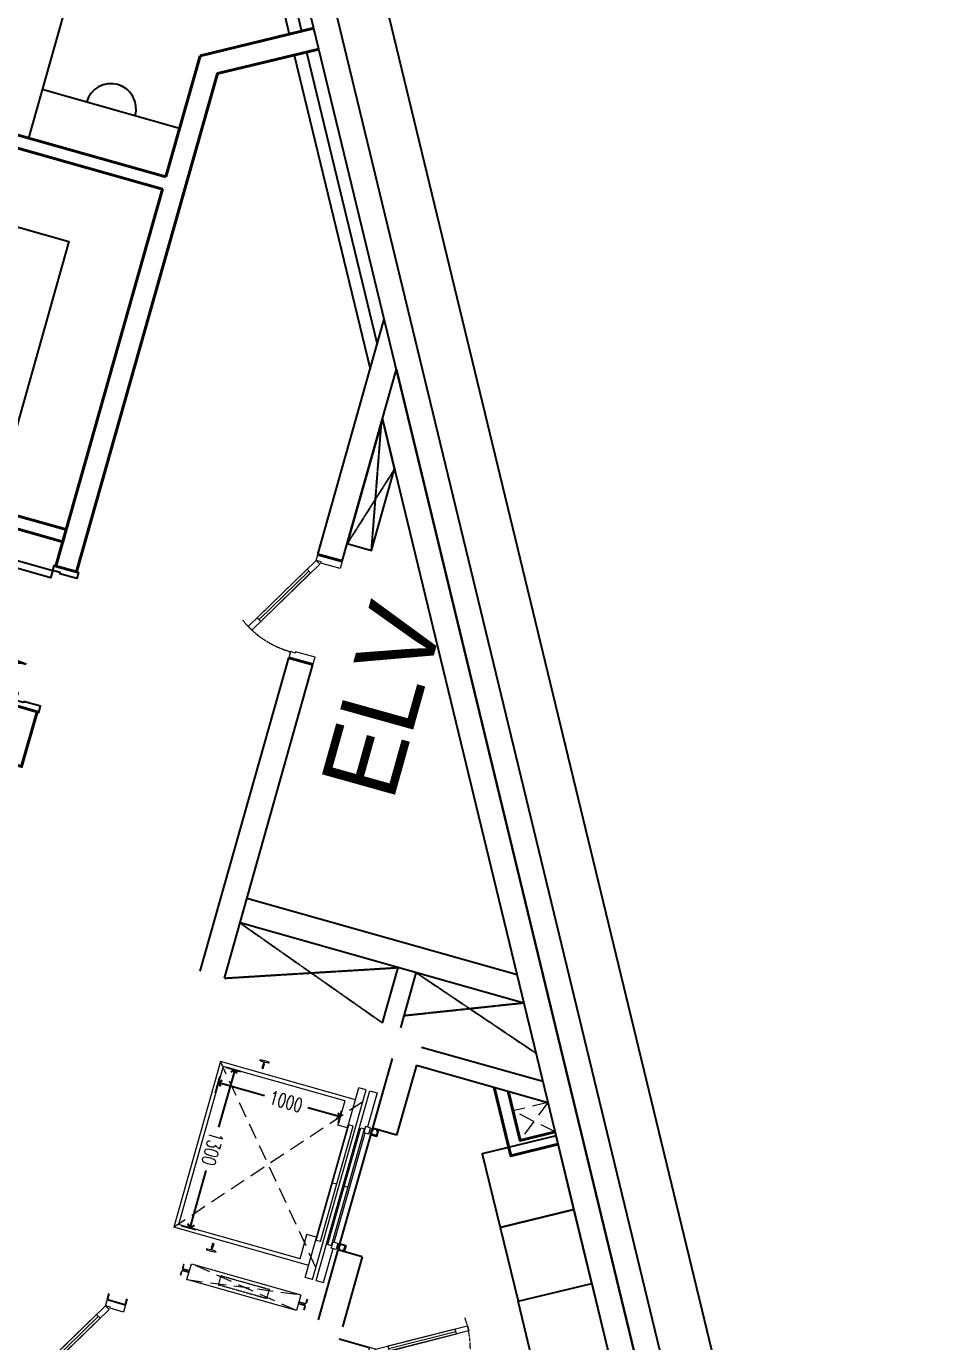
# Model space of a CAD drawing. Header units: millimetres. Extents: x -361679452 to 361242511, y -278557090 to 278849308.
# Drawn here: x -34249 to -27003, y 141541 to 151950 of the extents above; entities that cross this region are included whole.
import ezdxf

# ---------------------------------------------------------------- set-up
doc = ezdxf.new("R2010")
doc.units = ezdxf.units.MM
doc.header["$MEASUREMENT"] = 0
for name, pattern in [('HIDDEN', [0.375, 0.25, -0.125]), ('Xref_ST_MBDV Cot vach 30.7.2022$0$HIDDEN', [0.375, 0.25, -0.125]), ('Xref_ST_MBDV Cot vach 30.7.2022$0$ST_MBDV Cot vach 220803$0$HIDDEN', [0.375, 0.25, -0.125]), ('Xref_ST_MBDV Cot vach 30.7.2022$0$ST_MBDV Cot vach 220803$0$PHANTOMX2', [5, 2.5, -0.5, 0.5, -0.5, 0.5, -0.5])]:
    doc.linetypes.add(name, pattern=pattern)
for name, color, linetype in [('220403_HDN_Penthouse Plan$0$A-_FURN----_E-_N', 251, 'Continuous'), ('A-_FURN----_E-_N', 251, 'Continuous'), ('A-ANNO-ROOM', 50, 'Continuous'), ('A-CORE-OTLN', 160, 'Continuous'), ('IDEA - dim', 251, 'Continuous'), ('KT-Net manh', 139, 'Continuous'), ('KT-Tuong', 1, 'Continuous'), ('Xref_NT1+NT2_MBDV Cot vach_220729$0$ccu12-Thay', 7, 'Continuous'), ('Xref_ST_MBDV Cot vach 30.7.2022$0$KT-Khuat', 9, 'Xref_ST_MBDV Cot vach 30.7.2022$0$HIDDEN'), ('Xref_ST_MBDV Cot vach 30.7.2022$0$KT-Thay', 7, 'Continuous'), ('Xref_ST_MBDV Cot vach 30.7.2022$0$ST_MBDV Cot vach 220803$0$KT-Net manh', 139, 'Continuous')]:
    doc.layers.add(name, color=color, linetype=linetype)
for name, color, linetype, lineweight in [('CUA', 37, 'Continuous', 13), ('KT-lomo nuoc', 3, 'HIDDEN', 5), ('KT-Net cat', 1, 'Continuous', 40), ('Xref_ST_MBDV Cot vach 30.7.2022$0$ST_MBDV Cot vach 220803$0$KT-Noi that', 36, 'Continuous', 9)]:
    doc.layers.add(name, color=color, linetype=linetype, lineweight=lineweight)
doc.styles.add('220126_HDN_HBA typical plan$0$211210_HDN_HBA_TYPICAL PLAN CORE OPT 1$0$HBA-Text', font='GOTHIC.TTF')
doc.styles.add('Xref_ST_MBDV Cot vach 30.7.2022$0$ST_MBDV Cot vach 220803$0$DIM', font='vnsimli.shx', dxfattribs={"width": 0.7})
doc.dimstyles.new('Xref_ST_MBDV Cot vach 30.7.2022$0$ST_MBDV Cot vach 220803$0$CCU 1-100 A1', dxfattribs={"dimscale": 100, "dimtxt": 2.2, "dimasz": 1, "dimexe": 1, "dimexo": 0, "dimgap": 1, "dimtad": 1, "dimdec": 0, "dimdsep": 46, "dimtxsty": 'Xref_ST_MBDV Cot vach 30.7.2022$0$ST_MBDV Cot vach 220803$0$DIM', "dimblk1": 'Xref_ST_MBDV Cot vach 30.7.2022$0$ST_MBDV Cot vach 220803$0$_ARCHTICK', "dimblk2": 'Xref_ST_MBDV Cot vach 30.7.2022$0$ST_MBDV Cot vach 220803$0$_ARCHTICK', "dimsah": 1, "dimcen": 0, "dimdle": 1, "dimclrd": 256, "dimclre": 256, "dimclrt": 31, "dimadec": 0, "dimazin": 0, "dimtfac": 1, "dimtdec": 0, "dimtix": 1, "dimtmove": 2, "dimatfit": 3, "dimldrblk": 'Xref_ST_MBDV Cot vach 30.7.2022$0$ST_MBDV Cot vach 220803$0$_ARCHTICK', "dimfxl": 8, "dimtolj": 1, "dimarcsym": 0})

# ---------------------------------------------------------------- blocks, each defined once
blk = doc.blocks.new('dc')
for points in [[(-1100, -40), (-1110, -40), (-1110, -100), (-1150, -100), (-1150, 100), (-1100, 100)], [(-50, -40), (-40, -40), (-40, -100), (0, -100), (0, 100), (-50, 100)], [(-1110, -400), (-1110, -100), (-1050, -100), (-1050, -400)], [(-40, -870), (-40, -100), (-100, -100), (-100, -870)]]:
    blk.add_lwpolyline(points, close=True)
for centre, radius, start, end in [((-1110, -100), 300, 270, 0), ((-40, -100), 770, 180, 270)]:
    blk.add_arc(centre, radius, start, end)
blk = doc.blocks.new('32')
at = {"layer": 'IDEA - dim'}
for p, q in [((-9943, 8296), (-6652, 10150)), ((-8800, 8825), (-6603, 10063)), ((-5650, 9430), (-5650, 8300))]:
    blk.add_line(p, q, dxfattribs=at)
for points in [[(-2250, 9430), (-5150, 9430), (-5150, 7630), (-4550, 7630), (-4550, 8830), (-2250, 8830)], [(-7250, 6700), (-7250, 8300), (-5250, 8300), (-5250, 6700)]]:
    blk.add_lwpolyline(points, close=True, dxfattribs=at)
blk.add_arc((-5650, 8865), 200, 90, 270, dxfattribs=at)
at = {"layer": 'KT-Net cat'}
for p, q in [((-6247, 9430), (-6702, 10237)), ((-5250, 9430), (-6247, 9430)), ((-5250, 9430), (-5250, 6700)), ((-5150, 9430), (-5150, 7630))]:
    blk.add_line(p, q, dxfattribs=at)
for points in [[(-5150, 9430), (-2050, 9430), (-2050, 9600), (-6148, 9600), (-6553, 10320)], [(-900, 9430), (-450, 9430), (-450, 9600), (-900, 9600), (-900, 9430)]]:
    blk.add_lwpolyline(points, dxfattribs=at)
blk.add_lwpolyline([(-2250, 8830), (-2250, 9430), (-2350, 9430), (-2350, 8830)], close=True, dxfattribs=at)
at = {"layer": 'A-_FURN----_E-_N', "xscale": -0.9999999999999992, "rotation": 359.9999999999764}
blk.add_blockref('dc', (-2050, 9515), dxfattribs=at)
blk = doc.blocks.new('*U123')
blk.add_line((-147, 33), (-623, 308))
for points in [[(-50, 0), (-700, 375), (-720, 340), (-70, -35)], [(-137, 50), (-157, 15), (-633, 290), (-613, 325)], [(-850, -200), (-790, -200), (-790, -40), (-800, -40), (-800, 0), (-850, 0)], [(0, -200), (-60, -200), (-60, -40), (-50, -40), (-50, 0), (0, 0)]]:
    blk.add_lwpolyline(points, close=True)
at = {"linetype": 'HIDDEN'}
blk.add_arc((-50, 0), 750, 144.9505, 180, dxfattribs=at)
blk = doc.blocks.new('*U125')
blk.add_line((-147, -33), (-623, -308))
for points in [[(-850, 150), (-790, 150), (-790, 40), (-800, 40), (-800, 0), (-850, 0)], [(0, 150), (-60, 150), (-60, 40), (-50, 40), (-50, 0), (0, 0)], [(-50, 0), (-700, -375), (-720, -340), (-70, 35)], [(-137, -50), (-157, -15), (-633, -290), (-613, -325)]]:
    blk.add_lwpolyline(points, close=True)
at = {"linetype": 'HIDDEN'}
blk.add_arc((-50, 0), 750, 180, 215.0495, dxfattribs=at)
blk = doc.blocks.new('*U126')
blk.add_line((-147, 33), (-580, 283))
for points in [[(-50, 0), (-656, 350), (-676, 315), (-70, -35)], [(-137, 50), (-157, 15), (-590, 265), (-570, 300)], [(-800, -150), (-740, -150), (-740, -40), (-750, -40), (-750, 0), (-800, 0)], [(0, -150), (-60, -150), (-60, -40), (-50, -40), (-50, 0), (0, 0)]]:
    blk.add_lwpolyline(points, close=True)
at = {"linetype": 'HIDDEN'}
blk.add_arc((-50, 0), 700, 144.9505, 180, dxfattribs=at)
blk = doc.blocks.new('Xref_ST_MBDV Cot vach 30.7.2022$0$ST_MBDV Cot vach 220803$0$_Open90')
at = {"color": 0, "linetype": 'ByBlock', "lineweight": -2}
for p, q in [((0, 0), (-1, 0)), ((-0.5, 0.5), (0, 0)), ((0, 0), (-0.5, -0.5))]:
    blk.add_line(p, q, dxfattribs=at)
blk = doc.blocks.new('*D38')
at = {"layer": 'Defpoints', "color": 5, "transparency": 16777216}
for p, q in [((608, 1180), (507, 1180)), ((557, 1130), (557, 913)), ((557, 230), (557, 557)), ((646, 180), (507, 180))]:
    blk.add_line(p, q, dxfattribs=at)
at = {"layer": 'Defpoints', "color": 0, "transparency": 16777216}
for p in [(557, 1180), (608, 1180, 0), (646, 180, 0)]:
    blk.add_point(p, dxfattribs=at)
at = {"layer": 'Defpoints', "color": 5, "transparency": 16777216, "xscale": 50, "yscale": 50, "zscale": 50}
for p, rotation in [((557, 1180), 90), ((557, 180), 270)]:
    blk.add_blockref('Xref_ST_MBDV Cot vach 30.7.2022$0$ST_MBDV Cot vach 220803$0$_Open90', p, dxfattribs=dict(at, rotation=rotation))
at = {"layer": 'Defpoints', "color": 5, "transparency": 16777216, "insert": (557, 735), "char_height": 110, "attachment_point": 5, "rotation": 90, "style": 'Xref_ST_MBDV Cot vach 30.7.2022$0$ST_MBDV Cot vach 220803$0$DIM'}
blk.add_mtext('\\A1;1000', dxfattribs=at)
blk = doc.blocks.new('Xref_ST_MBDV Cot vach 30.7.2022$0$ST_MBDV Cot vach 220803$0$_ARCHTICK')
at = {"color": 0, "linetype": 'ByBlock', "const_width": 0.15}
blk.add_lwpolyline([(-0.5, -0.5), (0.5, 0.5)], dxfattribs=at)
blk = doc.blocks.new('*D39')
at = {"layer": 'Defpoints', "color": 5, "transparency": 16777216}
for p, q in [((425, 205), (425, 326)), ((1725, 205), (1725, 326)), ((475, 276), (897, 276)), ((1675, 276), (1253, 276))]:
    blk.add_line(p, q, dxfattribs=at)
at = {"layer": 'Defpoints', "color": 0, "transparency": 16777216}
for p in [(1725, 276), (425, 205, 0), (1725, 205, 0)]:
    blk.add_point(p, dxfattribs=at)
at = {"layer": 'Defpoints', "color": 5, "transparency": 16777216, "xscale": 50, "yscale": 50, "zscale": 50, "rotation": 180}
blk.add_blockref('Xref_ST_MBDV Cot vach 30.7.2022$0$ST_MBDV Cot vach 220803$0$_Open90', (425, 276), dxfattribs=at)
at = {"layer": 'Defpoints', "color": 5, "transparency": 16777216, "xscale": 50, "yscale": 50, "zscale": 50}
blk.add_blockref('Xref_ST_MBDV Cot vach 30.7.2022$0$ST_MBDV Cot vach 220803$0$_Open90', (1725, 276), dxfattribs=at)
at = {"layer": 'Defpoints', "color": 5, "transparency": 16777216, "insert": (1075, 276), "char_height": 110, "attachment_point": 5, "style": 'Xref_ST_MBDV Cot vach 30.7.2022$0$ST_MBDV Cot vach 220803$0$DIM'}
blk.add_mtext('\\A1;1300', dxfattribs=at)
blk = doc.blocks.new('A$C21AF0CCA')
at = {"layer": 'A-ANNO-ROOM', "insert": (1198, 815), "char_height": 600, "attachment_point": 2, "rotation": 0.1054, "style": '220126_HDN_HBA typical plan$0$211210_HDN_HBA_TYPICAL PLAN CORE OPT 1$0$HBA-Text'}
blk.add_mtext_dynamic_manual_height_columns('1-BR+', width=722857412.87, gutter_width=9766, heights=[0], dxfattribs=at)
blk = doc.blocks.new('*U198')
at = {"layer": 'KT-lomo nuoc', "ltscale": 500}
for p, q in [((-285, 13), (11, 240)), ((-273, 253), (0, 0))]:
    blk.add_line(p, q, dxfattribs=at)
blk.add_lwpolyline([(-285, 13), (-273, 253), (11, 240), (0, 0)], close=True, dxfattribs=at)
blk = doc.blocks.new('CTN TB 33-35')
at = {"layer": 'KT-Net cat', "elevation": 0}
for points in [[(-7722, -8933), (-8096, -9024), (-8227, -8482)], [(-7745, -8836), (-8022, -8903), (-8117, -8514)]]:
    blk.add_lwpolyline(points, dxfattribs=at)
at = {"layer": 'KT-lomo nuoc', "linetype": 'HIDDEN', "xscale": -0.9999999999999997, "rotation": 10.8976534755902}
blk.add_blockref('*U198', (-8022, -8903, 0), dxfattribs=at)
blk = doc.blocks.new('Xref_ST_MBDV Cot vach 30.7.2022$0$ST_MBDV Cot vach 220803$0$THANG MAY RAC 500KG')
at = {"layer": 'Xref_ST_MBDV Cot vach 30.7.2022$0$ST_MBDV Cot vach 220803$0$KT-Net manh'}
blk.add_line((575, 1450), (1575, 1450), dxfattribs=at)
at = {"layer": 'Xref_ST_MBDV Cot vach 30.7.2022$0$ST_MBDV Cot vach 220803$0$KT-Net manh', "linetype": 'Continuous', "ltscale": 2}
blk.add_line((575, 1450), (1575, 1450), dxfattribs=at)
at = {"layer": 'Xref_ST_MBDV Cot vach 30.7.2022$0$ST_MBDV Cot vach 220803$0$KT-Net manh', "ltscale": 2}
for points in [[(575, 1460), (575, 1450), (625, 1450), (625, 1500), (575, 1500), (575, 1490), (585, 1490), (585, 1491.6), (576.6, 1491.6), (576.6, 1498.4), (623.4, 1498.4), (623.4, 1451.6), (576.6, 1451.6), (576.6, 1458.4), (585, 1458.4), (585, 1460)], [(1575, 1460), (1575, 1450), (1525, 1450), (1525, 1500), (1575, 1500), (1575, 1490), (1565, 1490), (1565, 1491.6), (1573.4, 1491.6), (1573.4, 1498.4), (1526.6, 1498.4), (1526.6, 1451.6), (1573.4, 1451.6), (1573.4, 1458.4), (1565, 1458.4), (1565, 1460)]]:
    blk.add_lwpolyline(points, close=True, dxfattribs=at)
at = {"layer": 'Xref_ST_MBDV Cot vach 30.7.2022$0$ST_MBDV Cot vach 220803$0$KT-Noi that', "linetype": 'Continuous', "ltscale": 2}
for p, q in [((295, 1410, 0), (575, 1410, 0)), ((295, 1350, 0), (295, 1410, 0)), ((1555, 1391.3, 0), (595, 1391.3, 0)), ((595, 1361, 0), (595, 1391.3, 0)), ((1555, 1361, 0), (595, 1361, 0)), ((1525, 1405, 0), (625, 1405, 0)), ((1075, 1361, 0), (1075, 1391.3, 0)), ((1555, 1361, 0), (1555, 1391.3, 0)), ((1855, 1410, 0), (1575, 1410, 0)), ((1855, 1350, 0), (1855, 1410, 0)), ((1855, 1350, 0), (295, 1350, 0)), ((1855, 1320, 0), (295, 1320, 0)), ((295, 1320, 0), (295, 1260, 0)), ((1855, 1260, 0), (295, 1260, 0)), ((394, 1260, 0), (394, 150, 0)), ((1550, 1298, 0), (600, 1298, 0)), ((600, 1298, 0), (600, 1264, 0)), ((1550, 1264, 0), (600, 1264, 0)), ((625, 1260, 0), (625, 1180, 0)), ((1075, 1264, 0), (1075, 1298, 0)), ((1525, 1260, 0), (1525, 1180, 0)), ((1550, 1298, 0), (1550, 1264, 0)), ((1756, 1260, 0), (1756, 150, 0)), ((1855, 1320, 0), (1855, 1260, 0)), ((425, 1180, 0), (425, 180, 0)), ((425, 1180, 0), (625, 1180, 0)), ((1725, 1180, 0), (1525, 1180, 0)), ((1725, 1180, 0), (1725, 180, 0)), ((394, 150, 0), (1756, 150, 0)), ((425, 180, 0), (1725, 180, 0))]:
    blk.add_line(p, q, dxfattribs=at)
at = {"layer": 'Xref_ST_MBDV Cot vach 30.7.2022$0$ST_MBDV Cot vach 220803$0$KT-Noi that', "linetype": 'Xref_ST_MBDV Cot vach 30.7.2022$0$ST_MBDV Cot vach 220803$0$HIDDEN', "ltscale": 500}
for p, q in [((394, 1320, 0), (1756, 150, 0)), ((1756, 1320, 0), (394, 150, 0)), ((2126.2, 363.2), (1996.2, 1263.2)), ((2126.2, 1263.2), (1996.2, 363.2))]:
    blk.add_line(p, q, dxfattribs=at)
at = {"layer": 'Xref_ST_MBDV Cot vach 30.7.2022$0$ST_MBDV Cot vach 220803$0$KT-Noi that', "linetype": 'Continuous'}
for p, q in [((2017.7, 1323.2), (2046.8, 1323.2)), ((2017.7, 1320), (2046.8, 1320)), ((2053, 1269.4), (2053, 1313.8)), ((2056.2, 1269.4), (2056.2, 1313.8)), ((2063.2, 1266.4), (2059.2, 1266.4)), ((2063.2, 1263.2), (2059.2, 1263.2)), ((2066.2, 1269.4), (2066.2, 1313.8)), ((2069.4, 1269.4), (2069.4, 1313.8)), ((2104.7, 1323.2), (2075.6, 1323.2)), ((2104.7, 1320), (2075.6, 1320)), ((298, 522.5, 0), (293, 522.5, 0)), ((293, 522.5, 0), (293, 485, 0)), ((1852, 522.5, 0), (1857, 522.5, 0)), ((1857, 522.5, 0), (1857, 485, 0)), ((293, 447.5, 0), (293, 485, 0)), ((298, 447.5, 0), (293, 447.5, 0)), ((301, 519.5, 0), (304.1, 490.1, 0)), ((301, 450.5, 0), (304.1, 479.9, 0)), ((320.9, 487.1, 0), (307.1, 487.1, 0)), ((320.9, 482.9, 0), (307.1, 482.9, 0)), ((354, 490, 0), (325, 490, 0)), ((354, 480, 0), (325, 480, 0)), ((355, 489, 0), (355, 485, 0)), ((355, 481, 0), (355, 485, 0)), ((1795, 489, 0), (1795, 485, 0)), ((1795, 481, 0), (1795, 485, 0)), ((1796, 490, 0), (1825, 490, 0)), ((1796, 480, 0), (1825, 480, 0)), ((1829.1, 487.1, 0), (1842.9, 487.1, 0)), ((1829.1, 482.9, 0), (1842.9, 482.9, 0)), ((1849, 519.5, 0), (1845.9, 490.1, 0)), ((1849, 450.5, 0), (1845.9, 479.9, 0)), ((1852, 447.5, 0), (1857, 447.5, 0)), ((1857, 447.5, 0), (1857, 485, 0)), ((2053, 357), (2053, 312.6)), ((2056.2, 357), (2056.2, 312.6)), ((2063.2, 363.2), (2059.2, 363.2)), ((2063.2, 360), (2059.2, 360)), ((2066.2, 357), (2066.2, 312.6)), ((2069.4, 357), (2069.4, 312.6)), ((2017.7, 306.4), (2046.8, 306.4)), ((2017.7, 306.4), (2017.7, 303.2)), ((2017.7, 303.2), (2046.8, 303.2)), ((2104.7, 306.4), (2075.6, 306.4)), ((2104.7, 303.2), (2075.6, 303.2)), ((2104.7, 306.4), (2104.7, 303.2))]:
    blk.add_line(p, q, dxfattribs=at)
at = {"layer": 'Xref_ST_MBDV Cot vach 30.7.2022$0$ST_MBDV Cot vach 220803$0$KT-Noi that', "linetype": 'Continuous', "ltscale": 2, "elevation": 0}
for points in [[(575, 1435), (575, 1395), (625, 1395), (625, 1435)], [(1575, 1435), (1575, 1395), (1525, 1395), (1525, 1435)]]:
    blk.add_lwpolyline(points, close=True, dxfattribs=at)
at = {"layer": 'Xref_ST_MBDV Cot vach 30.7.2022$0$ST_MBDV Cot vach 220803$0$KT-Noi that', "linetype": 'Continuous', "ltscale": 2}
blk.add_lwpolyline([(2126.2, 363.2), (1996.2, 363.2), (1996.2, 1263.2), (2126.2, 1263.2)], close=True, dxfattribs=at)
at = {"layer": 'Xref_ST_MBDV Cot vach 30.7.2022$0$ST_MBDV Cot vach 220803$0$KT-Noi that', "linetype": 'Xref_ST_MBDV Cot vach 30.7.2022$0$ST_MBDV Cot vach 220803$0$PHANTOMX2'}
blk.add_lwpolyline([(2097.2, 613.2), (2097.2, 1013.2), (2025.2, 1013.2), (2025.2, 613.2)], close=True, dxfattribs=at)
at = {"layer": 'Xref_ST_MBDV Cot vach 30.7.2022$0$ST_MBDV Cot vach 220803$0$KT-Noi that', "linetype": 'Continuous'}
for centre, radius, start, end in [((2046.8, 1313.8), 9.4, 0, 90), ((2046.8, 1313.8), 6.2, 0, 90), ((2059.2, 1269.4), 6.2, 180, 270), ((2059.2, 1269.4), 3, 180, 270), ((2063.2, 1269.4), 6.2, 270, 0), ((2063.2, 1269.4), 3, 270, 0), ((2075.6, 1313.8), 9.4, 90, 180), ((2075.6, 1313.8), 6.2, 90, 180), ((298, 519.5, 0), 3, 0, 90), ((1852, 519.5, 0), 3, 90, 180), ((298, 450.5, 0), 3, 270, 0), ((307.1, 490.1, 0), 3, 180, 270), ((307.1, 479.9, 0), 3, 90, 180), ((320.3, 492.3, 0), 5.25, 276.68272, 334.33028), ((320.3, 477.7, 0), 5.25, 25.66972, 83.31728), ((354, 489, 0), 1, 0, 90), ((354, 481, 0), 1, 270, 0), ((1796, 489, 0), 1, 90, 180), ((1796, 481, 0), 1, 180, 270), ((1829.7, 492.3, 0), 5.25, 205.66972, 263.31728), ((1829.7, 477.7, 0), 5.25, 96.68272, 154.33028), ((1842.9, 490.1, 0), 3, 270, 0), ((1842.9, 479.9, 0), 3, 0, 90), ((1852, 450.5, 0), 3, 180, 270), ((2046.8, 312.6), 9.4, 270, 0), ((2046.8, 312.6), 6.2, 270, 0), ((2059.2, 357), 6.2, 90, 180), ((2059.2, 357), 3, 90, 180), ((2063.2, 357), 6.2, 0, 90), ((2063.2, 357), 3, 0, 90), ((2075.6, 312.6), 9.4, 180, 270), ((2075.6, 312.6), 6.2, 180, 270)]:
    blk.add_arc(centre, radius, start, end, dxfattribs=at)
at = {"layer": 'Defpoints', "color": 5}
for base, p1, p2, angle, picture, middle in [((556.9, 1180), (645.5, 180, 0), (608.5, 1180, 0), 90, '*D38', (556.9, 735)), ((1725, 275.7), (425, 204.6, 0), (1725, 204.6, 0), 180, '*D39', (1075, 275.7))]:
    dim = blk.add_linear_dim(base=base, p1=p1, p2=p2, angle=angle, dimstyle='Xref_ST_MBDV Cot vach 30.7.2022$0$ST_MBDV Cot vach 220803$0$CCU 1-100 A1', override={"dimscale": 50, "dimblk1": 'Xref_ST_MBDV Cot vach 30.7.2022$0$ST_MBDV Cot vach 220803$0$_Open90', "dimblk2": 'Xref_ST_MBDV Cot vach 30.7.2022$0$ST_MBDV Cot vach 220803$0$_Open90', "dimclrd": 5, "dimclre": 5, "dimclrt": 5, "dimlwd": 65535, "dimlwe": 65535}, dxfattribs=at)
    dim.commit()
    dim.dimension.update_dxf_attribs({"geometry": picture, "text_midpoint": middle, "dimtype": 128})
blk = doc.blocks.new('A$C300D0CFC')
at = {"layer": '220403_HDN_Penthouse Plan$0$A-_FURN----_E-_N', "extrusion": (-1.55201e-05, -8.32839e-06, 1), "elevation": 0.2}
for points in [[(-1712.5, -23825.1), (-1129.3, -23683.9), (-1270.5, -23100.7), (-1853.7, -23241.9)], [(-1571.3, -24408.2), (-988.1, -24267), (-1129.3, -23683.9), (-1712.5, -23825.1)], [(-846.9, -24850.1), (-1430.1, -24991.4), (-1571.3, -24408.2), (-988.1, -24267)]]:
    blk.add_lwpolyline(points, close=True, dxfattribs=at)
at = {"layer": 'A-CORE-OTLN'}
for p, q in [((-2533.7, -17034.3, 0), (737.8, -30544.7, 0)), ((-2646.3, -17419.3, 0), (339.9, -29751.4, 0))]:
    blk.add_line(p, q, dxfattribs=at)
at = {"layer": 'KT-Net cat'}
for p, q in [((-3155.3, -18498.6, 0), (-2962.9, -18553, 0)), ((-3386.5, -19316.6, 0), (-3194, -19371, 0))]:
    blk.add_line(p, q, dxfattribs=at)
at = {"layer": 'KT-Tuong'}
for p, q in [((-3155.4, -18498.6), (-2629.7, -16638)), ((-2962.9, -18553), (-2533.7, -17034.1)), ((-2962.9, -18553, 0), (-3155.4, -18498.6)), ((-4087.6, -21797.7, 0), (-3386.5, -19316.6)), ((-3386.5, -19316.6, 0), (-3194.1, -19371)), ((-3895.2, -21852.1, 0), (-3194.1, -19371)), ((-1579.1, -21826.4, 0), (-3717.1, -21222.3, 0)), ((-1525.1, -22049.5, 0), (-3771.5, -21414.8, 0)), ((-2644.2, -22205.6, 0), (-2520.6, -21768.2)), ((-2499.8, -22246.4, 0), (-2376.2, -21809)), ((-2334.5, -22397, 0), (-1375.3, -22668.1, 0)), ((-2567.8, -22487, 0), (-2724.2, -23040.3, 0)), ((-2375.3, -22541.4, 0), (-2531.7, -23094.7, 0)), ((-2375.3, -22541.4), (-1334.8, -22835.4, 0)), ((-2531.7, -23094.7, 0), (-2724.2, -23040.3, 0)), ((-2996.1, -24002.6, 0), (-3152.4, -24556, 0)), ((-2803.6, -24057, 0), (-2996.1, -24002.6, 0)), ((-2803.6, -24057, 0), (-2960, -24610.4, 0)), ((-4821.8, -24396), (-4808.2, -24347.9)), ((-4821.8, -24396), (-4677.5, -24436.8)), ((-4677.5, -24436.8), (-4663.9, -24388.7)), ((-2987.2, -24706.6), (-2746.6, -24774.6))]:
    blk.add_line(p, q, dxfattribs=at)
at = {"layer": 'Xref_ST_MBDV Cot vach 30.7.2022$0$KT-Khuat', "linetype": 'Xref_ST_MBDV Cot vach 30.7.2022$0$HIDDEN', "ltscale": 5}
for p, q in [((-2730.8, -18467.2, 0), (-2651.3, -17450.4, 0)), ((-2548.6, -17822.5, 0), (-2923.2, -18412.8, 0)), ((-3771.5, -21414.8, 0), (-2644.2, -22205.6, 0)), ((-3895.2, -21852.1, 0), (-2520.6, -21768.2)), ((-2376.2, -21809), (-1429.3, -22445)), ((-1525.1, -22049.5, 0), (-2472.6, -22150.2))]:
    blk.add_line(p, q, dxfattribs=at)
at = {"layer": 'Xref_ST_MBDV Cot vach 30.7.2022$0$KT-Thay', "elevation": 0}
blk.add_lwpolyline([(-2923.2, -18412.8), (-2730.8, -18467.2), (-2548.6, -17822.5), (-2644.5, -17426.5)], close=True, dxfattribs=at)
at = {"layer": 'CUA', "extrusion": (3.65429e-08, 6.97061e-08, 1), "rotation": 74.22027725054747}
blk.add_blockref('*U123', (-3155.3, -18498.6, 0), dxfattribs=at)
at = {"layer": 'CUA', "extrusion": (-5.16527e-05, 1.45956e-05, 1), "rotation": 74.2212204308315}
blk.add_blockref('*U126', (-4821.8, -24396, -0.1), dxfattribs=at)
at = {"layer": 'CUA', "extrusion": (-1.45956e-05, -5.16527e-05, 1), "rotation": 164.2212203876361}
blk.add_blockref('*U125', (-2746.6, -24774.6, 1.3), dxfattribs=at)
at = {"layer": 'Xref_ST_MBDV Cot vach 30.7.2022$0$ST_MBDV Cot vach 220803$0$KT-Noi that', "extrusion": (3.46031e-09, -9.66529e-09, 1), "rotation": 254.221310481369}
blk.add_blockref('Xref_ST_MBDV Cot vach 30.7.2022$0$ST_MBDV Cot vach 220803$0$THANG MAY RAC 500KG', (-3963.2, -22092.7, 0), dxfattribs=at)
at = {"layer": 'A-ANNO-ROOM', "extrusion": (1.04121e-06, -2.94176e-07, 1), "insert": (-2936.4, -19572.2, 0), "char_height": 600, "attachment_point": 2, "text_direction": (0.26887, 0.963176, 0), "style": '220126_HDN_HBA typical plan$0$211210_HDN_HBA_TYPICAL PLAN CORE OPT 1$0$HBA-Text'}
blk.add_mtext_dynamic_manual_height_columns('{\\C2;ELV}', width=2474.583, gutter_width=6.25, heights=[0], dxfattribs=at)

msp = doc.modelspace()

# ---------------------------------------------------------------- linework, layer by layer
at = {"layer": 'IDEA - dim'}
for p, q in [((-32127.4, 151722.4), (-31526.1, 149239.1)), ((-32030.2, 151746), (-31470.7, 149435.2))]:
    msp.add_line(p, q, dxfattribs=at)
at = {"layer": 'Xref_NT1+NT2_MBDV Cot vach_220729$0$ccu12-Thay'}
for p, q in [((-26855.1, 133348.3), (-32343.2, 156013, 0)), ((-27260.5, 133323), (-32727.9, 155902, 0))]:
    msp.add_line(p, q, dxfattribs=at)
at = {"layer": 'Xref_NT1+NT2_MBDV Cot vach_220729$0$ccu12-Thay', "elevation": 0}
msp.add_lwpolyline([(-41014.8, 85871.8), (-27947.3, 132116.7, 0.0246876), (-27655.3, 133393.1, 0.0868938), (-27653.5, 134120), (-28143.8, 136121), (-32861.9, 155605.6, 0.771545), (-41527.2, 155769.7), (-55361.5, 106818)], format="xyb", dxfattribs=at)

# ---------------------------------------------------------------- block references
msp.add_blockref('CTN TB 33-35', (-22318.5, 152036.7))
at = {"layer": 'A-ANNO-ROOM'}
for p in [(-193366.6, 192838, 0), (-194725.1, 187914.8, 0), (-204628.5, 156603.4, 0)]:
    msp.add_blockref('A$C21AF0CCA', p, dxfattribs=at)
at = {"layer": 'IDEA - dim', "rotation": 254.2212141373278}
msp.add_blockref('32', (-43646.6, 148269.4), dxfattribs=at)
at = {"layer": 'KT-Net manh'}
msp.add_blockref('A$C300D0CFC', (-28785.7, 166269.5), dxfattribs=at)

doc.saveas('drawing.dxf')
